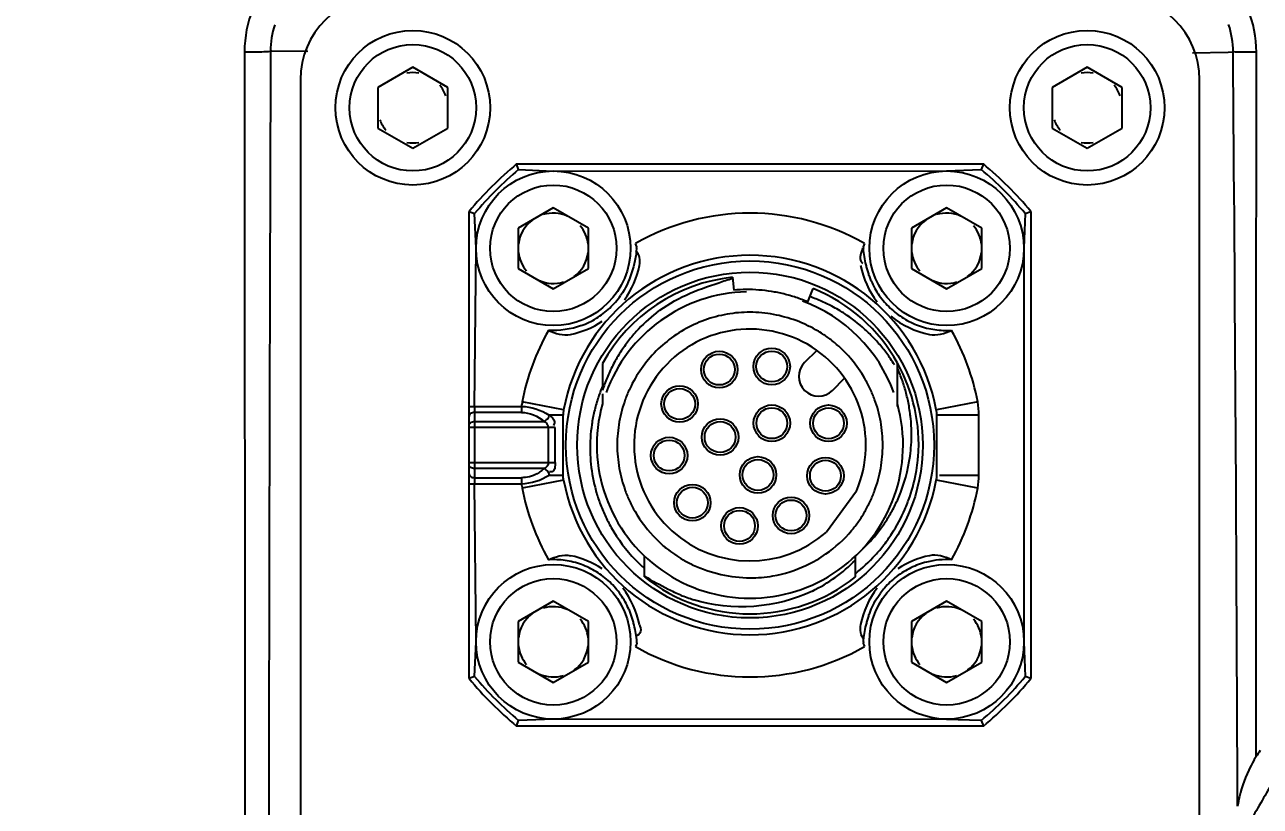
# Model space of a CAD drawing. Header units: millimetres. Extents: x 4086 to 8300, y 123 to 1549.
# Drawn here: x 7636.7 to 7647.69, y 643.5 to 650.46 of the extents above; entities that cross this region are included whole.
import ezdxf

# ---------------------------------------------------------------- set-up
doc = ezdxf.new("R2010")
doc.units = ezdxf.units.MM
for name, color, linetype in [('外形图', 7, 'Continuous'), ('尺寸标注', 7, 'Continuous'), ('运动范围', 7, 'Continuous')]:
    doc.layers.add(name, color=color, linetype=linetype)
doc.styles.add('思源黑', font='SourceHanSansCN-Normal.ttf')
doc.dimstyles.new('尺寸标注_1_4比例', dxfattribs={"dimtxt": 7, "dimasz": 6, "dimexe": 2, "dimexo": 1.5, "dimgap": 1, "dimtad": 1, "dimdec": 1, "dimlfac": 4, "dimdsep": 46, "dimtxsty": '思源黑', "dimcen": 0.09, "dimadec": 0, "dimazin": 0, "dimtp": 0.01, "dimtm": 0.01, "dimtfac": 1, "dimtdec": 1, "dimtofl": 0, "dimtmove": 0, "dimatfit": 3, "dimfxl": 1, "dimtolj": 1, "dimarcsym": 0})

# ---------------------------------------------------------------- blocks, each defined once
blk = doc.blocks.new('*D993')
at = {"layer": 'Defpoints', "color": 0}
for p in [(7690.62, 697.68), (7952.412, 680.804), (7645.229, 641.211), (7664.809, 641.211), (7727.758, 641.211)]:
    blk.add_point(p, dxfattribs=at)
at = {"layer": '尺寸标注', "color": 0, "lineweight": -2}
blk.add_arc((7727.758, 641.211), 67.588, 15.08339, 174.91199, dxfattribs=at)
at = {"layer": '尺寸标注', "color": 0}
for points in [[(7792.042, 658.581), (7793.994, 659.016), (7794.32, 652.942)], [(7659.438, 647.249), (7661.436, 647.16), (7660.171, 641.211)]]:
    blk.add_solid(points, dxfattribs=at)
at = {"layer": '尺寸标注', "color": 0, "insert": (7727.758, 713.509), "char_height": 7, "attachment_point": 5, "style": '思源黑'}
blk.add_mtext('\\A1;-\\A1;170%%d', dxfattribs=at)

msp = doc.modelspace()

# ---------------------------------------------------------------- linework, layer by layer
at = {"layer": '外形图'}
for p, q in [((7638.8961, 650.2196), (7638.8846, 650.2197)), ((7639.2172, 650.2166), (7638.8961, 650.2196)), ((7647.0865, 650.2051), (7647.4058, 650.2125)), ((7647.4058, 650.2125), (7647.4489, 650.2134)), ((7640.1503, 650.0777), (7639.8378, 649.8973)), ((7640.4628, 649.8973), (7640.1503, 650.0777)), ((7646.1503, 650.0777), (7645.8378, 649.8973)), ((7646.4628, 649.8973), (7646.1503, 650.0777)), ((7639.1503, 649.9669), (7639.1503, 638.4669)), ((7647.1503, 638.4669), (7647.1503, 649.9669)), ((7639.8378, 649.8973), (7639.8378, 649.5364)), ((7640.4628, 649.5364), (7640.4628, 649.8973)), ((7645.8378, 649.8973), (7645.8378, 649.5364)), ((7646.4628, 649.5364), (7646.4628, 649.8973)), ((7639.8378, 649.5364), (7640.1503, 649.356)), ((7640.1503, 649.356), (7640.4628, 649.5364)), ((7645.8378, 649.5364), (7646.1503, 649.356)), ((7646.1503, 649.356), (7646.4628, 649.5364)), ((7641.0918, 649.1669), (7641.0737, 649.2169)), ((7641.0737, 649.2169), (7645.227, 649.2169)), ((7645.227, 649.2169), (7645.2088, 649.1669)), ((7641.0918, 649.1669), (7641.4003, 649.1539)), ((7641.4003, 649.1539), (7644.8984, 649.1568)), ((7644.8984, 649.1568), (7645.2088, 649.1669)), ((7640.6503, 644.6402), (7640.6503, 648.7935)), ((7640.6503, 648.7935), (7640.7003, 648.7754)), ((7640.7128, 648.4665), (7640.7003, 648.7754)), ((7641.4003, 648.8277), (7641.0878, 648.6473)), ((7641.7128, 648.6473), (7641.4003, 648.8277)), ((7644.9003, 648.8277), (7644.5878, 648.6473)), ((7645.2128, 648.6473), (7644.9003, 648.8277)), ((7645.6003, 648.7754), (7645.5878, 648.4669)), ((7645.6003, 648.7754), (7645.6503, 648.7935)), ((7645.6503, 648.7935), (7645.6503, 644.6402)), ((7641.0878, 648.6473), (7641.0878, 648.2864)), ((7641.7128, 648.2864), (7641.7128, 648.6473)), ((7644.5878, 648.6473), (7644.5878, 648.2864)), ((7645.2128, 648.2864), (7645.2128, 648.6473)), ((7640.7003, 647.0604), (7640.7128, 648.4675)), ((7645.5877, 648.4655), (7645.5879, 644.9661)), ((7641.0878, 648.2864), (7641.4003, 648.106)), ((7641.4003, 648.106), (7641.7128, 648.2864)), ((7642.9935, 648.2086), (7643.0055, 648.0948)), ((7644.5878, 648.2864), (7644.9003, 648.106)), ((7644.9003, 648.106), (7645.2128, 648.2864)), ((7643.6647, 647.9901), (7643.7127, 648.1088)), ((7643.7452, 647.5592), (7643.6365, 647.4505)), ((7641.8378, 647.443), (7641.8378, 647.2401)), ((7644.4628, 647.0607), (7644.4628, 647.4456)), ((7643.8839, 647.203), (7643.9927, 647.3117)), ((7641.4922, 647.0302), (7641.1236, 647.0998)), ((7641.8378, 647.1711), (7641.8378, 647.0826)), ((7645.177, 647.0998), (7644.8085, 647.0302)), ((7640.6503, 647.0604), (7641.1175, 647.0604)), ((7640.7003, 647.0604), (7640.7003, 646.3733)), ((7641.1175, 647.0074), (7640.7003, 647.0074)), ((7641.1175, 647.0604), (7641.1175, 647.0074)), ((7640.7003, 646.9263), (7641.3186, 646.9263)), ((7641.4878, 646.9838), (7641.3641, 646.9838)), ((7641.4878, 646.4499), (7641.4878, 646.9838)), ((7644.8128, 646.4499), (7644.8128, 646.9838)), ((7645.1878, 646.9838), (7644.8128, 646.9838)), ((7645.1878, 646.4499), (7645.1878, 646.9838)), ((7641.4174, 646.8733), (7640.6503, 646.8733)), ((7641.3565, 646.5604), (7641.3565, 646.8733)), ((7641.4174, 646.5604), (7641.4174, 646.8733)), ((7640.6503, 646.5604), (7641.3565, 646.5604)), ((7641.3565, 646.5604), (7641.4174, 646.5604)), ((7641.3186, 646.5074), (7640.7003, 646.5074)), ((7641.3641, 646.4499), (7641.4878, 646.4499)), ((7644.8372, 646.4499), (7645.1878, 646.4499)), ((7640.6503, 646.3733), (7641.1175, 646.3733)), ((7640.7003, 646.4263), (7641.1175, 646.4263)), ((7640.7128, 644.9662), (7640.7003, 646.3733)), ((7641.1175, 646.4263), (7641.1175, 646.3733)), ((7641.4922, 646.4035), (7641.1237, 646.3339)), ((7645.1769, 646.3339), (7644.8085, 646.4035)), ((7644.0971, 646.308), (7643.8317, 645.9428)), ((7642.2128, 645.5443), (7642.2128, 645.7282)), ((7644.0878, 645.5443), (7644.0878, 645.7282)), ((7641.4003, 645.3277), (7641.0878, 645.1473)), ((7641.7128, 645.1473), (7641.4003, 645.3277)), ((7644.9003, 645.3277), (7644.5878, 645.1473)), ((7645.2128, 645.1473), (7644.9003, 645.3277)), ((7641.0878, 645.1473), (7641.0878, 644.7864)), ((7641.7128, 644.7864), (7641.7128, 645.1473)), ((7644.5878, 645.1473), (7644.5878, 644.7864)), ((7645.2128, 644.7864), (7645.2128, 645.1473)), ((7640.7003, 644.6583), (7640.7128, 644.9673)), ((7645.5878, 644.9673), (7645.6003, 644.6583)), ((7641.0878, 644.7864), (7641.4003, 644.606)), ((7641.4003, 644.606), (7641.7128, 644.7864)), ((7644.5878, 644.7864), (7644.9003, 644.606)), ((7644.9003, 644.606), (7645.2128, 644.7864)), ((7640.7003, 644.6583), (7640.6503, 644.6402)), ((7645.6503, 644.6402), (7645.6003, 644.6583)), ((7641.0737, 644.2169), (7641.0918, 644.2669)), ((7641.4003, 644.2798), (7641.0918, 644.2669)), ((7644.8984, 644.2768), (7641.4003, 644.2798)), ((7645.2088, 644.2669), (7644.8984, 644.2768)), ((7645.2088, 644.2669), (7645.227, 644.2169)), ((7645.227, 644.2169), (7641.0737, 644.2169))]:
    msp.add_line(p, q, dxfattribs=at)
for points in [[(7642.1399, 648.4668), (7642.1427, 648.4808), (7642.1367, 648.4951), (7642.1303, 648.5095)], [(7644.1703, 648.5095), (7644.1639, 648.4951), (7644.1579, 648.4808), (7644.1608, 648.4669)], [(7640.7003, 647.0074), (7640.6906, 647.0067), (7640.6812, 647.0047), (7640.6725, 647.0014), (7640.665, 646.997), (7640.6587, 646.9917), (7640.6541, 646.9856), (7640.6513, 646.9789), (7640.6503, 646.972)], [(7640.6503, 646.891), (7640.6513, 646.8979), (7640.6541, 646.9045), (7640.6587, 646.9106), (7640.6649, 646.9159), (7640.6725, 646.9203), (7640.6812, 646.9236), (7640.6905, 646.9256), (7640.7003, 646.9263)], [(7641.365, 646.9826), (7641.3606, 646.9712), (7641.354, 646.9602), (7641.348, 646.9483), (7641.3383, 646.9399), (7641.3282, 646.9325), (7641.3179, 646.9263)], [(7641.3565, 646.8733), (7641.3554, 646.8828), (7641.3533, 646.8908), (7641.3502, 646.8976), (7641.346, 646.9039), (7641.3408, 646.9102), (7641.3343, 646.9163), (7641.3263, 646.9218), (7641.3179, 646.9263)], [(7640.7003, 646.5074), (7640.6906, 646.5081), (7640.6812, 646.5101), (7640.6725, 646.5133), (7640.665, 646.5177), (7640.6587, 646.5231), (7640.6541, 646.5292), (7640.6513, 646.5358), (7640.6503, 646.5427)], [(7640.6503, 646.4617), (7640.6513, 646.4548), (7640.6541, 646.4481), (7640.6587, 646.442), (7640.665, 646.4367), (7640.6725, 646.4323), (7640.6812, 646.429), (7640.6906, 646.427), (7640.7003, 646.4263)], [(7641.3179, 646.5074), (7641.3282, 646.5013), (7641.3383, 646.4938), (7641.348, 646.4854), (7641.3539, 646.4734), (7641.3604, 646.4623), (7641.3648, 646.451)], [(7642.1398, 644.9669), (7642.1427, 644.9528), (7642.1368, 644.9387), (7642.1303, 644.9242)], [(7644.1608, 644.9669), (7644.158, 644.9528), (7644.1639, 644.9387), (7644.1703, 644.9242)]]:
    msp.add_lwpolyline(points, dxfattribs=at)
for centre, radius in [((7640.1503, 649.7169), 0.6875), ((7646.1503, 649.7169), 0.6875), ((7640.1503, 649.7169), 0.5625), ((7640.1503, 649.7169), 0.5625), ((7646.1503, 649.7169), 0.5625), ((7641.4003, 648.4669), 0.6875), ((7644.9003, 648.4669), 0.6875), ((7641.4003, 648.4669), 0.5625), ((7644.9003, 648.4669), 0.5625), ((7643.1503, 646.7169), 1.6375), ((7643.1503, 646.7169), 1.5375), ((7642.8773, 647.3885), 0.1625), ((7643.3441, 647.4155), 0.1625), ((7643.3441, 647.4155), 0.1375), ((7642.8773, 647.3885), 0.1375), ((7642.524, 647.0821), 0.1625), ((7642.524, 647.0821), 0.1375), ((7643.3448, 646.9113), 0.1625), ((7643.3448, 646.9113), 0.1375), ((7643.849, 646.9106), 0.1625), ((7643.849, 646.9106), 0.1375), ((7642.8847, 646.788), 0.1625), ((7642.8847, 646.788), 0.1375), ((7642.4313, 646.6238), 0.1625), ((7642.4313, 646.6238), 0.1375), ((7643.2215, 646.4512), 0.1625), ((7643.2215, 646.4512), 0.1375), ((7643.8219, 646.4438), 0.1625), ((7643.8219, 646.4438), 0.1375), ((7642.6377, 646.2042), 0.1625), ((7642.6377, 646.2042), 0.1375), ((7643.5156, 646.0906), 0.1625), ((7643.5156, 646.0906), 0.1375), ((7643.0573, 645.9979), 0.1625), ((7643.0573, 645.9979), 0.1375), ((7641.4003, 644.9669), 0.6875), ((7644.9003, 644.9669), 0.6875), ((7641.4003, 644.9669), 0.5625), ((7644.9003, 644.9669), 0.5625)]:
    msp.add_circle(centre, radius, dxfattribs=at)
for centre, radius, start, end in [((7639.6511, 650.2144), 0.9985, 89.94103, 180.03394), ((7646.6574, 650.2108), 0.9991, 359.95295, 89.97583), ((7639.9003, 649.9669), 0.75, 90, 180), ((7646.4003, 649.9669), 0.75, 0, 90), ((7639.6533, 650.2185), 0.7687, 162.0603, 179.90992), ((7646.6497, 650.2101), 0.7993, 0.24202, 18.10553), ((10939.9718, 639.0639), 3301.1061, 179.8063724, 179.9626317), ((6023.5494, 637.1324), 1623.9522, 0.2248116, 0.4615247), ((7640.1503, 649.7169), 0.3125, 79.9994, 100.0006), ((7646.1503, 649.7169), 0.3125, 79.9994, 100.0006), ((7640.1503, 649.7169), 0.3125, 19.99941, 40.0006), ((7646.1503, 649.7169), 0.3125, 19.99941, 40.0006), ((7640.1503, 649.7169), 0.3125, 199.99941, 220.0006), ((7646.1503, 649.7169), 0.3125, 199.99941, 220.0006), ((7640.1503, 649.7169), 0.3125, 259.9994, 280.0006), ((7646.1503, 649.7169), 0.3125, 259.9994, 280.0006), ((7643.1503, 646.7169), 3.25, 129.71514, 140.28486), ((7643.1503, 646.7169), 3.25, 39.71514, 50.28486), ((7643.1503, 646.7169), 3.2, 130.03737, 139.96263), ((7643.1503, 646.7169), 3.2, 40.03737, 49.96263), ((7641.4003, 648.4669), 0.3125, 66.66743, 106.66645), ((7643.1503, 646.7169), 2.0625, 60.36057, 119.63943), ((7644.9003, 648.4669), 0.3125, 66.66743, 106.66645), ((7641.4003, 648.4669), 0.3125, 126.66743, 173.33256), ((7641.4003, 648.4669), 0.3125, 6.66744, 40.0006), ((7644.9003, 648.4669), 0.3125, 126.66743, 173.33256), ((7644.9003, 648.4669), 0.3125, 6.66744, 40.0006), ((7641.4003, 648.4669), 0.3125, 186.66744, 220.0006), ((7641.4003, 648.4669), 0.3125, 306.66743, 353.33256), ((7644.9003, 648.4669), 0.3125, 186.66744, 220.0006), ((7644.9003, 648.4669), 0.3125, 306.66743, 353.33256), ((7643.1503, 646.7169), 1.6875, 10.70124, 169.29873), ((7641.4003, 648.4669), 0.7812, 324.17832, 348.67376), ((7644.9003, 648.4669), 0.7812, 191.32625, 217.56985), ((7643.1503, 646.7169), 1.5, 95.99992, 151.0454), ((7641.4003, 648.4669), 0.3125, 246.66743, 286.66645), ((7643.1245, 646.714), 1.3859, 90.2785, 94.92399), ((7643.1243, 646.7156), 1.3843, 85.6236, 90.27446), ((7643.1242, 646.7146), 1.3853, 80.97569, 85.62278), ((7643.1503, 646.7169), 1.5012, 29.0411, 68.00001), ((7644.8243, 648.4269), 0.6456, 202.70928, 209.33055), ((7644.8955, 648.4668), 0.7273, 209.31951, 215.19305), ((7644.9003, 648.4669), 0.3125, 246.66743, 286.66645), ((7641.4004, 648.4662), 0.7307, 307.50633, 319.20926), ((7643.1503, 646.7169), 1.3625, 91.33258, 159.99933), ((7641.3809, 648.4828), 0.7563, 319.2215, 324.87209), ((7643.1242, 646.7149), 1.385, 76.32547, 80.97336), ((7643.1243, 646.7151), 1.3848, 71.67531, 76.32385), ((7643.1241, 646.7148), 1.3851, 67.0259, 71.67328), ((7643.1503, 646.7169), 1.3625, 19.99849, 69.99868), ((7643.2141, 646.6917), 1.4242, 66.16676, 70.75931), ((7643.2095, 646.6813), 1.4355, 61.60144, 66.16724), ((7644.9196, 648.4827), 0.7561, 215.12664, 220.77889), ((7644.9003, 648.4663), 0.7308, 220.79115, 232.49374), ((7641.4004, 648.4669), 0.7312, 301.62689, 307.47184), ((7643.2044, 646.7599), 1.4385, 128.03637, 137.82833), ((7643.151, 646.7142), 1.1841, 99.9425, 104.92728), ((7643.1504, 646.7174), 1.1809, 94.95987, 99.94192), ((7643.1496, 646.7275), 1.1707, 89.964, 94.96129), ((7643.137, 646.6486), 1.2496, 84.54437, 89.39128), ((7643.1386, 646.6682), 1.23, 79.63509, 84.5313), ((7643.1408, 646.6795), 1.2185, 74.73148, 79.63906), ((7643.2088, 646.6798), 1.4372, 58.81412, 61.60299), ((7643.2106, 646.6828), 1.4337, 57.02471, 58.81396), ((7643.205, 646.6752), 1.4431, 47.85811, 57.00512), ((7644.9002, 648.4669), 0.7312, 232.52804, 238.37297), ((7641.4003, 648.4669), 0.7812, 281.32632, 303.75635), ((7641.3991, 648.4693), 0.734, 289.97238, 301.61405), ((7643.1541, 646.7087), 1.1902, 105.00363, 124.84194), ((7643.146, 646.6988), 1.1985, 64.87013, 74.72785), ((7643.1512, 646.711), 1.1852, 59.90253, 64.8483), ((7644.9003, 648.4669), 0.7812, 230.5908, 258.67368), ((7644.901, 648.4682), 0.7327, 238.37578, 244.20498), ((7644.9006, 648.4673), 0.7317, 244.20126, 250.04157), ((7644.9002, 648.4664), 0.7308, 250.04796, 261.74895), ((7643.1503, 646.7169), 2.0625, 150.36124, 169.29873), ((7643.1909, 646.7725), 1.4201, 137.8398, 142.78032), ((7643.1503, 646.7169), 1.0312, 336.64174, 311.35824), ((7643.1518, 646.7151), 1.1836, 124.92693, 134.90243), ((7643.1538, 646.7156), 1.18, 56.88691, 59.89969), ((7643.1555, 646.7183), 1.1768, 54.94556, 56.88673), ((7643.1584, 646.7223), 1.1719, 49.99631, 54.94683), ((7643.1949, 646.664), 1.4582, 43.31565, 47.86037), ((7643.197, 646.6658), 1.4554, 38.74971, 43.31817), ((7644.9004, 648.4681), 0.7325, 261.75632, 267.56666), ((7644.9004, 648.4671), 0.7315, 267.56028, 273.33701), ((7643.1503, 646.7169), 2.0625, 10.72399, 29.63876), ((7643.1894, 646.7739), 1.4181, 142.78854, 147.71656), ((7643.1577, 646.7116), 1.1902, 134.9862, 154.81898), ((7643.171, 646.7372), 1.1523, 45.01437, 50.00256), ((7643.1586, 646.7242), 1.1703, 40.03767, 45.03385), ((7643.1925, 646.6625), 1.461, 34.17696, 38.73907), ((7643.1796, 646.7789), 1.407, 152.62741, 157.56422), ((7643.1897, 646.7736), 1.4184, 147.71425, 152.62725), ((7643.7602, 647.3267), 0.175, 135, 315), ((7643.1477, 646.7151), 1.1845, 30.08368, 40.03191), ((7643.185, 646.6573), 1.4701, 31.66673, 34.18234), ((7643.1503, 646.7169), 1.5012, 355.97299, 28.95665), ((7643.1688, 646.7834), 1.3953, 157.56777, 162.53492), ((7643.1138, 646.8029), 1.4751, 19.27296, 23.85303), ((7643.1436, 646.6925), 1.4159, 157.24789, 162.01943), ((7643.1492, 646.7174), 1.1801, 154.89676, 159.89409), ((7643.1493, 646.7162), 1.1825, 25.09542, 30.07643), ((7643.1514, 646.7173), 1.1802, 20.11072, 25.09321), ((7643.1313, 646.8092), 1.4564, 14.64638, 19.26351), ((7641.7378, 646.9838), 0.625, 169.29873, 172.95646), ((7643.1448, 646.6921), 1.4173, 162.01981, 166.79487), ((7643.1509, 646.7169), 1.1819, 159.89771, 164.90345), ((7643.1513, 646.7173), 1.1803, 15.11072, 20.1065), ((7643.1291, 646.8088), 1.4586, 10.05135, 14.64164), ((7644.5628, 646.9838), 0.625, 359.99998, 10.77626), ((7641.7378, 646.9838), 0.25, 169.2976, 180), ((7643.1446, 646.6922), 1.417, 166.7972, 171.57927), ((7643.1503, 646.7169), 1.3625, 164.42875, 15.57143), ((7643.1623, 646.714), 1.1937, 164.91161, 169.88358), ((7643.1404, 646.7146), 1.1915, 10.12933, 15.10242), ((7643.1283, 646.8086), 1.4595, 7.47137, 10.05289), ((7643.1324, 646.8092), 1.4553, 5.63674, 7.47122), ((7644.5628, 646.9838), 0.25, 0, 10.70108), ((7643.148, 646.6918), 1.4204, 171.5833, 176.35803), ((7643.1687, 646.7127), 1.2001, 169.87644, 174.83392), ((7643.1203, 646.7115), 1.2119, 0.25157, 10.103), ((7643.1452, 646.8103), 1.4425, 0.87558, 5.64182), ((7643.1523, 646.6916), 1.4248, 176.35866, 181.12024), ((7643.1754, 646.7123), 1.2069, 174.8453, 179.78379), ((7643.1593, 646.8107), 1.4284, 356.23309, 0.86857), ((7643.1518, 646.6916), 1.4242, 181.12101, 185.89111), ((7643.1804, 646.7222), 1.2119, 180.25157, 190.103), ((7643.1252, 646.7214), 1.2069, 354.84529, 359.78376), ((7643.1586, 646.8109), 1.429, 352.29672, 356.22702), ((7643.1335, 646.7208), 1.1986, 344.92169, 354.83717), ((7643.1694, 646.8093), 1.4181, 336.8643, 352.30313), ((7643.1528, 646.742), 1.4995, 350.37591, 353.89818), ((7643.1519, 646.7421), 1.5004, 353.89768, 355.01185), ((7643.1573, 646.6925), 1.4298, 185.90664, 195.425), ((7643.1563, 646.7184), 1.1875, 190.12879, 200.08353), ((7643.1533, 646.7421), 1.4991, 341.09144, 350.36922), ((7644.5628, 646.4499), 0.25, 349.2999, 359.9993), ((7644.5628, 646.4499), 0.625, 349.27488, 0.00002), ((7641.7378, 646.4499), 0.625, 187.04352, 190.70127), ((7643.1503, 646.7169), 2.0625, 190.70127, 209.63958), ((7643.1503, 646.7169), 1.6875, 190.70115, 349.29878), ((7643.1497, 646.7169), 1.1819, 339.89767, 344.90343), ((7643.1503, 646.7169), 2.0625, 330.36042, 349.29151), ((7643.1597, 646.6933), 1.4323, 195.42856, 200.18864), ((7643.1493, 646.7164), 1.1802, 200.11072, 205.09321), ((7643.1514, 646.7163), 1.1801, 334.89672, 339.89405), ((7643.1848, 646.8048), 1.4023, 331.93322, 336.78768), ((7643.1607, 646.7399), 1.4913, 336.41563, 341.08142), ((7643.1591, 646.6931), 1.4317, 200.19082, 204.95805), ((7643.1513, 646.7175), 1.1825, 205.09542, 210.07643), ((7643.1517, 646.7179), 1.1831, 210.08666, 224.98871), ((7643.1492, 646.7176), 1.1827, 324.91022, 329.90155), ((7643.1506, 646.7168), 1.181, 329.90375, 334.89369), ((7643.1955, 646.7989), 1.39, 327.0636, 331.93979), ((7643.1592, 646.7408), 1.493, 327.08538, 336.40597), ((7643.162, 646.6946), 1.4349, 204.96213, 209.72311), ((7643.1497, 646.7173), 1.182, 319.91175, 324.90924), ((7643.2099, 646.7898), 1.373, 322.14005, 327.05559), ((7643.1699, 646.6999), 1.4444, 209.75053, 223.9759), ((7643.1499, 646.7172), 1.1818, 304.9179, 319.90768), ((7643.211, 646.789), 1.3716, 312.41413, 322.13411), ((7643.165, 646.7373), 1.4863, 322.3993, 327.0788), ((7643.1296, 646.6965), 1.1523, 225.01437, 230.00256), ((7643.1398, 646.7084), 1.168, 229.99246, 231.19083), ((7643.1457, 646.7161), 1.1777, 231.20442, 239.9005), ((7643.167, 646.7358), 1.4838, 317.7105, 322.39469), ((7641.4002, 644.9668), 0.7313, 87.56046, 93.33607), ((7641.4003, 644.9657), 0.7324, 81.75549, 87.56684), ((7641.4004, 644.9674), 0.7307, 75.89791, 81.748), ((7641.4003, 644.9669), 0.7812, 56.18953, 78.67319), ((7641.4004, 644.9672), 0.7309, 70.04631, 75.90117), ((7643.1732, 646.704), 1.4497, 224.00045, 227.00542), ((7643.1494, 646.7227), 1.1852, 239.90253, 244.8483), ((7643.1492, 646.7188), 1.1836, 294.93581, 304.90828), ((7643.0985, 646.6715), 1.3921, 305.59311, 315.29052), ((7643.1664, 646.7368), 1.4849, 308.35667, 317.70175), ((7644.9003, 644.9669), 0.7812, 101.32681, 123.76055), ((7644.901, 644.9651), 0.7331, 104.11778, 115.78453), ((7644.9007, 644.9626), 0.7354, 86.70799, 104.04991), ((7641.4, 644.9664), 0.7318, 64.20006, 70.04003), ((7641.3997, 644.9655), 0.7327, 58.37464, 64.20378), ((7641.4004, 644.9668), 0.7312, 52.52692, 58.37181), ((7643.1627, 646.6928), 1.4343, 227.00745, 228.52754), ((7643.1486, 646.7223), 1.187, 279.9692, 294.89034), ((7644.9002, 644.9668), 0.7312, 121.62818, 127.47307), ((7644.901, 644.9655), 0.7327, 115.79624, 121.62537), ((7641.4004, 644.9675), 0.7308, 40.79025, 52.49259), ((7643.1503, 646.7169), 1.5012, 231.3511, 308.64408), ((7643.1507, 646.713), 1.1774, 269.98116, 279.94631), ((7643.0881, 646.6866), 1.4104, 295.95247, 305.58102), ((7644.9003, 644.9675), 0.7308, 127.50744, 139.20984), ((7641.3811, 644.951), 0.7561, 35.12611, 40.778), ((7641.4051, 644.9669), 0.7273, 29.31915, 35.19262), ((7641.4003, 644.9669), 0.7812, 11.32681, 37.60446), ((7643.1165, 646.826), 1.5565, 248.01893, 252.51983), ((7644.9003, 644.9669), 0.7812, 142.3367, 168.67319), ((7644.9177, 644.9525), 0.7537, 139.21661, 143.67526), ((7641.4003, 644.9669), 0.3125, 66.66743, 106.66645), ((7641.4765, 645.0068), 0.6455, 22.70802, 29.33019), ((7644.9003, 644.9669), 0.3125, 66.66743, 106.66645), ((7641.4003, 644.9669), 0.3125, 126.66743, 173.33256), ((7641.4003, 644.9669), 0.3125, 6.66744, 40.0006), ((7644.9003, 644.9669), 0.3125, 126.66743, 173.33256), ((7644.9003, 644.9669), 0.3125, 6.66744, 40.0006), ((7641.4003, 644.9669), 0.3125, 186.66744, 220.0006), ((7641.4003, 644.9669), 0.3125, 306.66743, 353.33256), ((7643.1503, 646.7169), 2.0625, 240.36042, 299.63958), ((7644.9003, 644.9669), 0.3125, 186.66744, 220.0006), ((7644.9003, 644.9669), 0.3125, 306.66743, 353.33256), ((7641.4003, 644.9669), 0.3125, 246.66743, 286.66645), ((7644.9003, 644.9669), 0.3125, 246.66743, 286.66645), ((7643.1503, 646.7169), 3.25, 219.71514, 230.28486), ((7643.1503, 646.7169), 3.2, 220.03737, 229.96263), ((7643.1503, 646.7169), 3.2, 310.03737, 319.96263), ((7643.1503, 646.7169), 3.25, 309.71514, 320.28486), ((7648.6249, 643.3289), 1.1499, 149.6545, 154.41763), ((7648.614, 643.3352), 1.1374, 147.55261, 149.65215), ((7648.6038, 643.3416), 1.1253, 144.19797, 147.54951), ((7648.6109, 643.3355), 1.1345, 154.41342, 168.71282), ((7648.5909, 643.3406), 1.1138, 168.76911, 171.51689)]:
    msp.add_arc(centre, radius, start, end, dxfattribs=at)
for points, knots in [([(7638.6526, 650.2138), (7638.6778, 650.2139), (7638.7551, 650.2149), (7638.8327, 650.2142), (7638.8846, 650.2197)], [0, 0, 0, 0, 0.3253161, 1, 1, 1, 1]), ([(7647.6565, 650.21), (7647.6009, 650.21), (7647.5317, 650.2105), (7647.4625, 650.2128), (7647.4489, 650.2134)], [0, 0, 0, 0, 0.803565, 1, 1, 1, 1]), ([(7644.1402, 648.3477), (7644.1419, 648.3451), (7644.1459, 648.34), (7644.1505, 648.3355), (7644.1531, 648.3333)], [0, 0, 0, 0, 0.4801685, 1, 1, 1, 1]), ([(7644.2037, 648.248), (7644.2001, 648.2598), (7644.1932, 648.2837), (7644.187, 648.3078), (7644.184, 648.3199)], [0, 0, 0, 0, 0.4992147, 1, 1, 1, 1]), ([(7644.2287, 648.1777), (7644.2239, 648.1891), (7644.215, 648.2124), (7644.2073, 648.2361), (7644.2037, 648.248)], [0, 0, 0, 0, 0.499715, 1, 1, 1, 1]), ([(7641.3641, 646.9838), (7641.3849, 646.9696), (7641.4187, 646.9389), (7641.4076, 646.9008), (7641.4029, 646.8904)], [0, 0, 0, 0, 0.6892633, 1, 1, 1, 1]), ([(7641.3565, 646.5604), (7641.3565, 646.5496), (7641.348, 646.5265), (7641.3288, 646.5125), (7641.3179, 646.5074)], [0, 0, 0, 0, 0.4748211, 1, 1, 1, 1]), ([(7641.4174, 646.5604), (7641.4174, 646.5523), (7641.4169, 646.5359), (7641.4147, 646.5196), (7641.4127, 646.5117)], [0, 0, 0, 0, 0.4995804, 1, 1, 1, 1]), ([(7641.3186, 646.5074), (7641.3092, 646.4992), (7641.2896, 646.4828), (7641.2684, 646.4686), (7641.257, 646.4623)], [0, 0, 0, 0, 0.4899297, 1, 1, 1, 1]), ([(7641.3955, 646.4821), (7641.3919, 646.4796), (7641.3819, 646.4762), (7641.3717, 646.4779), (7641.3664, 646.4795)], [0, 0, 0, 0, 0.4449479, 1, 1, 1, 1]), ([(7641.4127, 646.5117), (7641.4112, 646.5057), (7641.4075, 646.4946), (7641.4, 646.4851), (7641.3955, 646.4821)], [0, 0, 0, 0, 0.5345452, 1, 1, 1, 1]), ([(7642.072, 645.256), (7642.0767, 645.2446), (7642.0856, 645.2213), (7642.0933, 645.1976), (7642.097, 645.1857)], [0, 0, 0, 0, 0.4997147, 1, 1, 1, 1]), ([(7644.2037, 645.1857), (7644.2073, 645.1976), (7644.215, 645.2213), (7644.2239, 645.2446), (7644.2287, 645.256)], [0, 0, 0, 0, 0.5002858, 1, 1, 1, 1]), ([(7642.097, 645.1857), (7642.1006, 645.1739), (7642.1074, 645.15), (7642.1136, 645.1259), (7642.1166, 645.1138)], [0, 0, 0, 0, 0.4992139, 1, 1, 1, 1]), ([(7642.1664, 645.1203), (7642.1704, 645.1001), (7642.1931, 645.0585), (7642.1528, 645.0208), (7642.1325, 645.0168)], [0, 0, 0, 0, 0.499571, 1, 1, 1, 1]), ([(7644.184, 645.1138), (7644.187, 645.1259), (7644.1933, 645.15), (7644.2001, 645.1739), (7644.2037, 645.1857)], [0, 0, 0, 0, 0.5007871, 1, 1, 1, 1])]:
    msp.add_open_spline(points, degree=3, knots=knots, dxfattribs=at)
for points in [[(7638.6526, 650.2138), (7638.6543, 647.2148), (7638.6552, 644.2158), (7638.6552, 641.2169)], [(7647.6542, 643.9454), (7647.6545, 646.0336), (7647.6553, 648.1218), (7647.6565, 650.21)], [(7642.1399, 648.4668), (7642.1399, 648.3925), (7642.1186, 648.3191), (7642.0969, 648.248)], [(7642.1664, 648.3134), (7642.1751, 648.3569), (7642.1699, 648.4137), (7642.1367, 648.4431)], [(7644.1526, 648.4668), (7644.1385, 648.4294), (7644.1177, 648.3807), (7644.1402, 648.3477)], [(7644.184, 648.3199), (7644.1719, 648.368), (7644.1608, 648.4172), (7644.1608, 648.4669)], [(7642.0969, 648.248), (7642.0753, 648.1769), (7642.0422, 648.1084), (7641.9995, 648.0476)], [(7642.8731, 648.1606), (7642.9134, 648.1736), (7642.953, 648.1903), (7642.9948, 648.1967)], [(7642.318, 647.8929), (7642.4798, 648.0194), (7642.6776, 648.0976), (7642.8731, 648.1606)], [(7641.6498, 647.7795), (7641.5573, 647.7459), (7641.4559, 647.7311), (7641.3576, 647.7368)], [(7641.3576, 647.7369), (7641.418, 647.7091), (7641.4886, 647.6878), (7641.5538, 647.7008)], [(7644.7469, 647.7008), (7644.812, 647.6878), (7644.8826, 647.7091), (7644.943, 647.7369)], [(7641.1175, 647.0604), (7641.2033, 647.0585), (7641.2901, 647.0287), (7641.3632, 646.9838)], [(7641.1175, 647.0074), (7641.1897, 647.0074), (7641.2653, 646.9752), (7641.3182, 646.9261)], [(7641.257, 646.4623), (7641.215, 646.439), (7641.1655, 646.4264), (7641.1175, 646.4263)], [(7641.1175, 646.3733), (7641.2033, 646.3754), (7641.2908, 646.4038), (7641.3632, 646.4499)], [(7641.4922, 646.4036), (7641.4895, 646.4188), (7641.4884, 646.4344), (7641.488, 646.4499)], [(7641.3577, 645.6969), (7641.4181, 645.7246), (7641.4886, 645.7459), (7641.5538, 645.7329)], [(7644.9429, 645.6969), (7644.8826, 645.7246), (7644.812, 645.7459), (7644.7469, 645.7329)], [(7642.6457, 645.6498), (7642.8018, 645.5765), (7642.9779, 645.5374), (7643.1503, 645.5355)], [(7642.4223, 645.4335), (7642.351, 645.4709), (7642.2777, 645.5059), (7642.2128, 645.5535)], [(7642.5339, 645.3827), (7642.4959, 645.3979), (7642.4585, 645.4145), (7642.4223, 645.4335)], [(7643.7053, 645.4184), (7643.3878, 645.2639), (7642.9858, 645.2358), (7642.6489, 645.3414)], [(7644.2287, 645.256), (7644.2498, 645.3067), (7644.2779, 645.3548), (7644.3105, 645.399)], [(7644.1343, 645.1203), (7644.1256, 645.0769), (7644.1308, 645.02), (7644.1641, 644.9908)], [(7642.1166, 645.1138), (7642.1287, 645.0657), (7642.1398, 645.0165), (7642.1398, 644.9669)], [(7644.1608, 644.9669), (7644.1608, 645.0165), (7644.1719, 645.0657), (7644.184, 645.1138)], [(7647.8357, 643.7794), (7647.7672, 643.6607), (7647.6988, 643.5419), (7647.6305, 643.4231)]]:
    msp.add_open_spline(points, degree=3, dxfattribs=at)
at = {"layer": '运动范围'}
msp.add_arc((7727.9003, 641.2169), 227.975, 10, 349.993572, dxfattribs=at)

# ---------------------------------------------------------------- dimensions: what is measured, and where the dimension line sits
at = {"layer": '尺寸标注'}
dim = msp.add_angular_dim_2l(base=(7690.6199, 697.6803), line1=((7645.2287, 641.2105), (7664.8089, 641.2105)), line2=((7727.7585, 641.2105), (7952.4119, 680.8043)), text='\\A1;-<>', dimstyle='尺寸标注_1_4比例', dxfattribs=at)
dim.commit()
dim.dimension.update_dxf_attribs({"geometry": '*D993', "text_midpoint": (7727.7585, 708.7983), "dimtype": 162})

doc.saveas('drawing.dxf')
